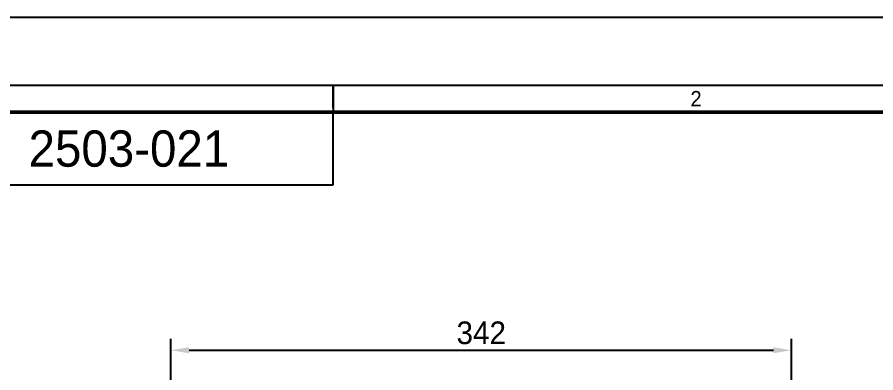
# Model space of a CAD drawing. Header units: inches. Extents: x 0 to 23821, y 0 to 11279.
# Drawn here: x 14885.9 to 15359.1, y 5502.2 to 5698.5 of the extents above; entities that cross this region are included whole.
import ezdxf
from ezdxf.enums import TextEntityAlignment as Align

# ---------------------------------------------------------------- set-up
doc = ezdxf.new("R2010")
doc.units = ezdxf.units.IN
doc.header["$LTSCALE"] = 10
doc.header["$MEASUREMENT"] = 0
doc.layers.get('Defpoints').update_dxf_attribs({"color": 8})
doc.styles.add('SCI', font='')
doc.styles.get('SCI').set_extended_font_data('Gulim')
doc.dimstyles.new('SCH', dxfattribs={"dimtxt": 2.5, "dimasz": 2, "dimexe": 1.25, "dimexo": 0.625, "dimtad": 1, "dimdec": 8, "dimtxsty": 'SCI', "dimcen": 2.5, "dimclrd": 4, "dimclre": 4, "dimclrt": 7, "dimadec": 8, "dimazin": 2, "dimtfac": 1, "dimtdec": 8, "dimtmove": 0, "dimatfit": 3, "dimfxl": 1, "dimarcsym": 0})

# ---------------------------------------------------------------- blocks, each defined once
blk = doc.blocks.new('A$C82e70aa9')
at = {"color": 2}
for p, q in [((92, -7.5), (92, -10.5)), ((92, -10), (92, -7.5))]:
    blk.add_line(p, q, dxfattribs=at)
at = {"color": 40}
blk.add_line((92, -18.5), (92, -10.5), dxfattribs=at)
at = {"color": 1}
blk.add_lwpolyline([(0, 0), (420, 0), (420, -297), (0, -297)], close=True, dxfattribs=at)
at = {"color": 2}
blk.add_lwpolyline([(12, -7.5), (412, -7.5), (412, -289.5), (12, -289.5)], close=True, dxfattribs=at)
at = {"const_width": 0.4}
blk.add_lwpolyline([(15, -10.5), (409, -10.5), (409, -286.5), (15, -286.5)], close=True, dxfattribs=at)
at = {"color": 40}
blk.add_lwpolyline([(15, -18.5), (92, -18.5)], dxfattribs=at)
at = {"color": 2, "insert": (132, -9), "char_height": 1.7, "width": 80, "attachment_point": 5, "style": 'SCI'}
blk.add_mtext('2', dxfattribs=at)
blk = doc.blocks.new('*D432')
at = {"color": 4, "lineweight": -2, "transparency": 16777216}
for p, q in [((14970.64, 5368.51), (14970.64, 5520.94)), ((15312.64, 5368.51), (15312.64, 5520.94)), ((14980.64, 5514.69), (15302.64, 5514.69))]:
    blk.add_line(p, q, dxfattribs=at)
at = {"color": 4, "transparency": 16777216}
for points in [[(14980.64, 5516.36), (14980.64, 5513.02), (14970.64, 5514.69)], [(15302.64, 5516.36), (15302.64, 5513.02), (15312.64, 5514.69)]]:
    blk.add_solid(points, dxfattribs=at)
at = {"layer": 'Defpoints', "color": 0, "transparency": 16777216}
for p in [(15312.64, 5514.69), (14970.64, 5365.39), (15312.64, 5365.39)]:
    blk.add_point(p, dxfattribs=at)
at = {"color": 7, "transparency": 16777216, "insert": (15141.64, 5524.23), "char_height": 12.5, "attachment_point": 5, "style": 'SCI'}
blk.add_mtext('342', dxfattribs=at)

msp = doc.modelspace()

# ---------------------------------------------------------------- block references
at = {"xscale": 5, "yscale": 5, "zscale": 5}
msp.add_blockref('A$C82e70aa9', (14600, 5698.4621525), dxfattribs=at)

# ---------------------------------------------------------------- texts
at = {"style": 'SCI'}
msp.add_text('2503-021', height=20, dxfattribs=at).set_placement((14947.5, 5625.9621525), align=Align.MIDDLE_CENTER)

# ---------------------------------------------------------------- dimensions: what is measured, and where the dimension line sits
dim = msp.add_linear_dim(base=(15312.6356248647, 5514.6895488742), p1=(14970.6356248647, 5365.3857079124), p2=(15312.6356248647, 5365.3857079124), dimstyle='SCH', override={"dimscale": 5, "dimcen": 1})
dim.commit()
dim.dimension.update_dxf_attribs({"geometry": '*D432', "text_midpoint": (15141.6356248647, 5524.2309936146)})

doc.saveas('drawing.dxf')
